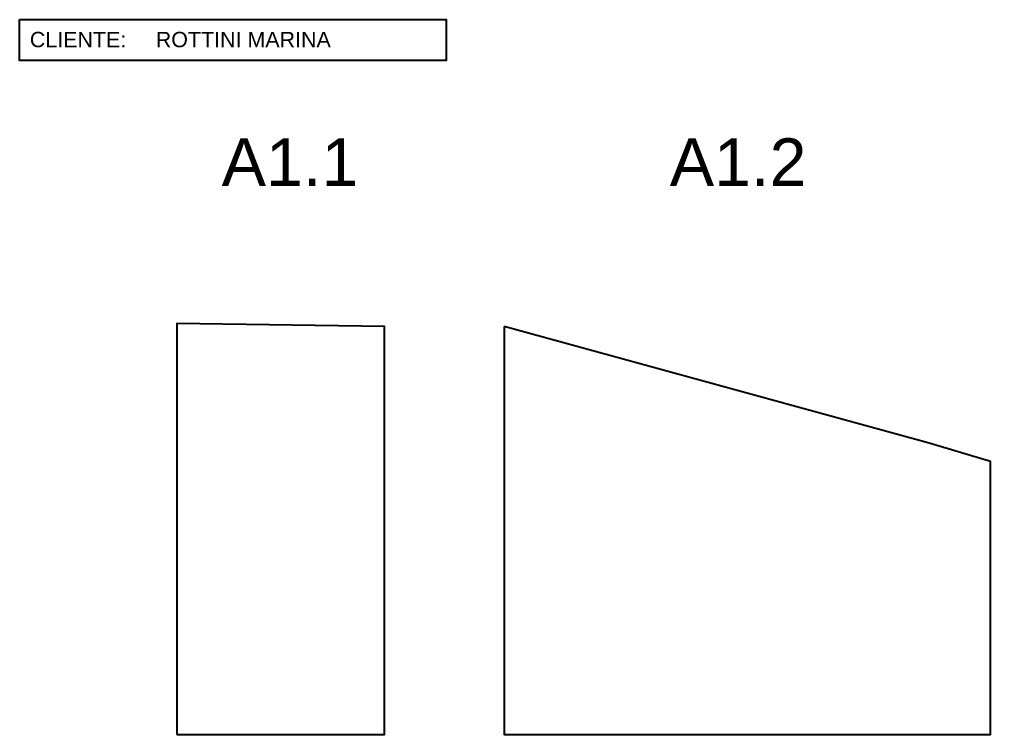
# Model space of a CAD drawing. Header units: millimetres. Extents: x -69675 to 28058, y -18677 to 10388.
# Drawn here: x -69675 to -63345, y 5728 to 10388 of the extents above; entities that cross this region are included whole.
import ezdxf

# ---------------------------------------------------------------- set-up
doc = ezdxf.new("R2010")
doc.units = ezdxf.units.MM
for name, color, linetype in [('FINESTRA', 7, 'Continuous'), ('NOTE TECNICHE', 7, 'Continuous'), ('PERIMETRO', 1, 'Continuous')]:
    doc.layers.add(name, color=color, linetype=linetype)
doc.layers.add('PEZZI SU MISURA', color=7, linetype='Continuous', true_color=0xbb1e10)
doc.styles.get("Standard").update_dxf_attribs({"font": 'arial.ttf'})

msp = doc.modelspace()

# ---------------------------------------------------------------- linework, layer by layer
at = {"layer": 'FINESTRA'}
msp.add_lwpolyline([(-69675.2, 10388.4), (-66894.3, 10388.4), (-66894.3, 10119.9), (-69675.2, 10119.9)], close=True, dxfattribs=at)
at = {"layer": 'PERIMETRO'}
msp.add_lwpolyline([(-68650.1, 5727.6), (-67295.1, 5727.6), (-67295.1, 8387.6), (-68650.1, 8407.6), (-68650.1, 5727.6)], dxfattribs=at)
msp.add_lwpolyline([(-66514.7, 8387.6), (-66514.7, 5727.6), (-63344.7, 5727.6), (-63344.7, 7507.6), (-63744.7, 7627.6)], close=True, dxfattribs=at)
at = {"layer": 'PEZZI SU MISURA'}
msp.add_lwpolyline([(-63344.7, 5727.6), (-63344.7, 7427.6)], dxfattribs=at)

# ---------------------------------------------------------------- texts
at = {"layer": 'FINESTRA', "char_height": 100, "attachment_point": 1}
for s, width, insert in [('CLIENTE:', 1075.057, (-69607.3, 10307.2)), ('ROTTINI MARINA', 5202.875, (-68786.2, 10307.3))]:
    msp.add_mtext_dynamic_manual_height_columns(s, width=width, gutter_width=1550.9, heights=[0], dxfattribs=dict(at, insert=insert))
at = {"layer": 'NOTE TECNICHE', "char_height": 310.18, "attachment_point": 1}
for s, insert in [('A1.1', (-68356.8, 9613.4)), ('A1.2', (-65435.9, 9613.4))]:
    msp.add_mtext_dynamic_manual_height_columns(s, width=1434.859, gutter_width=1550.9, heights=[0], dxfattribs=dict(at, insert=insert))

doc.saveas('drawing.dxf')
